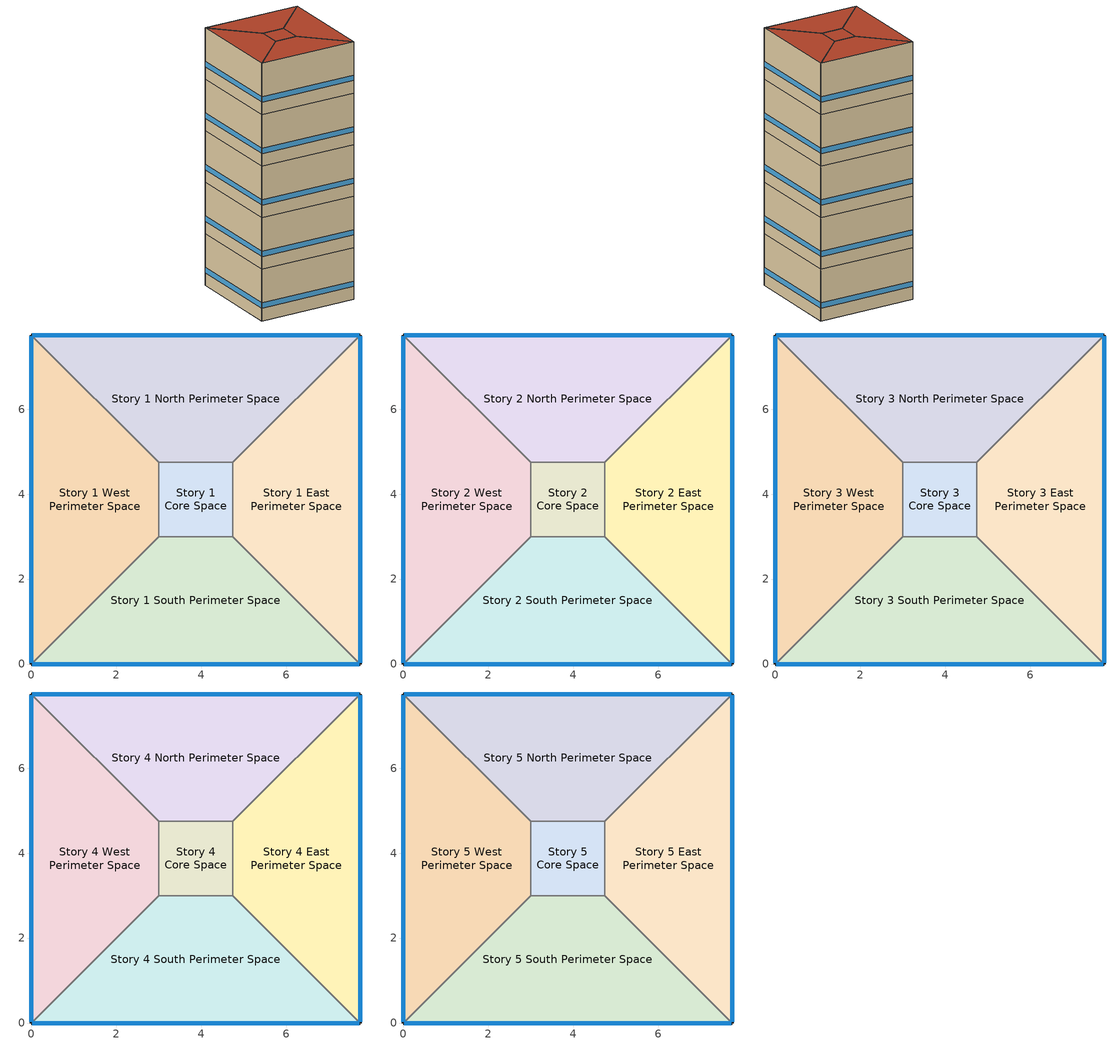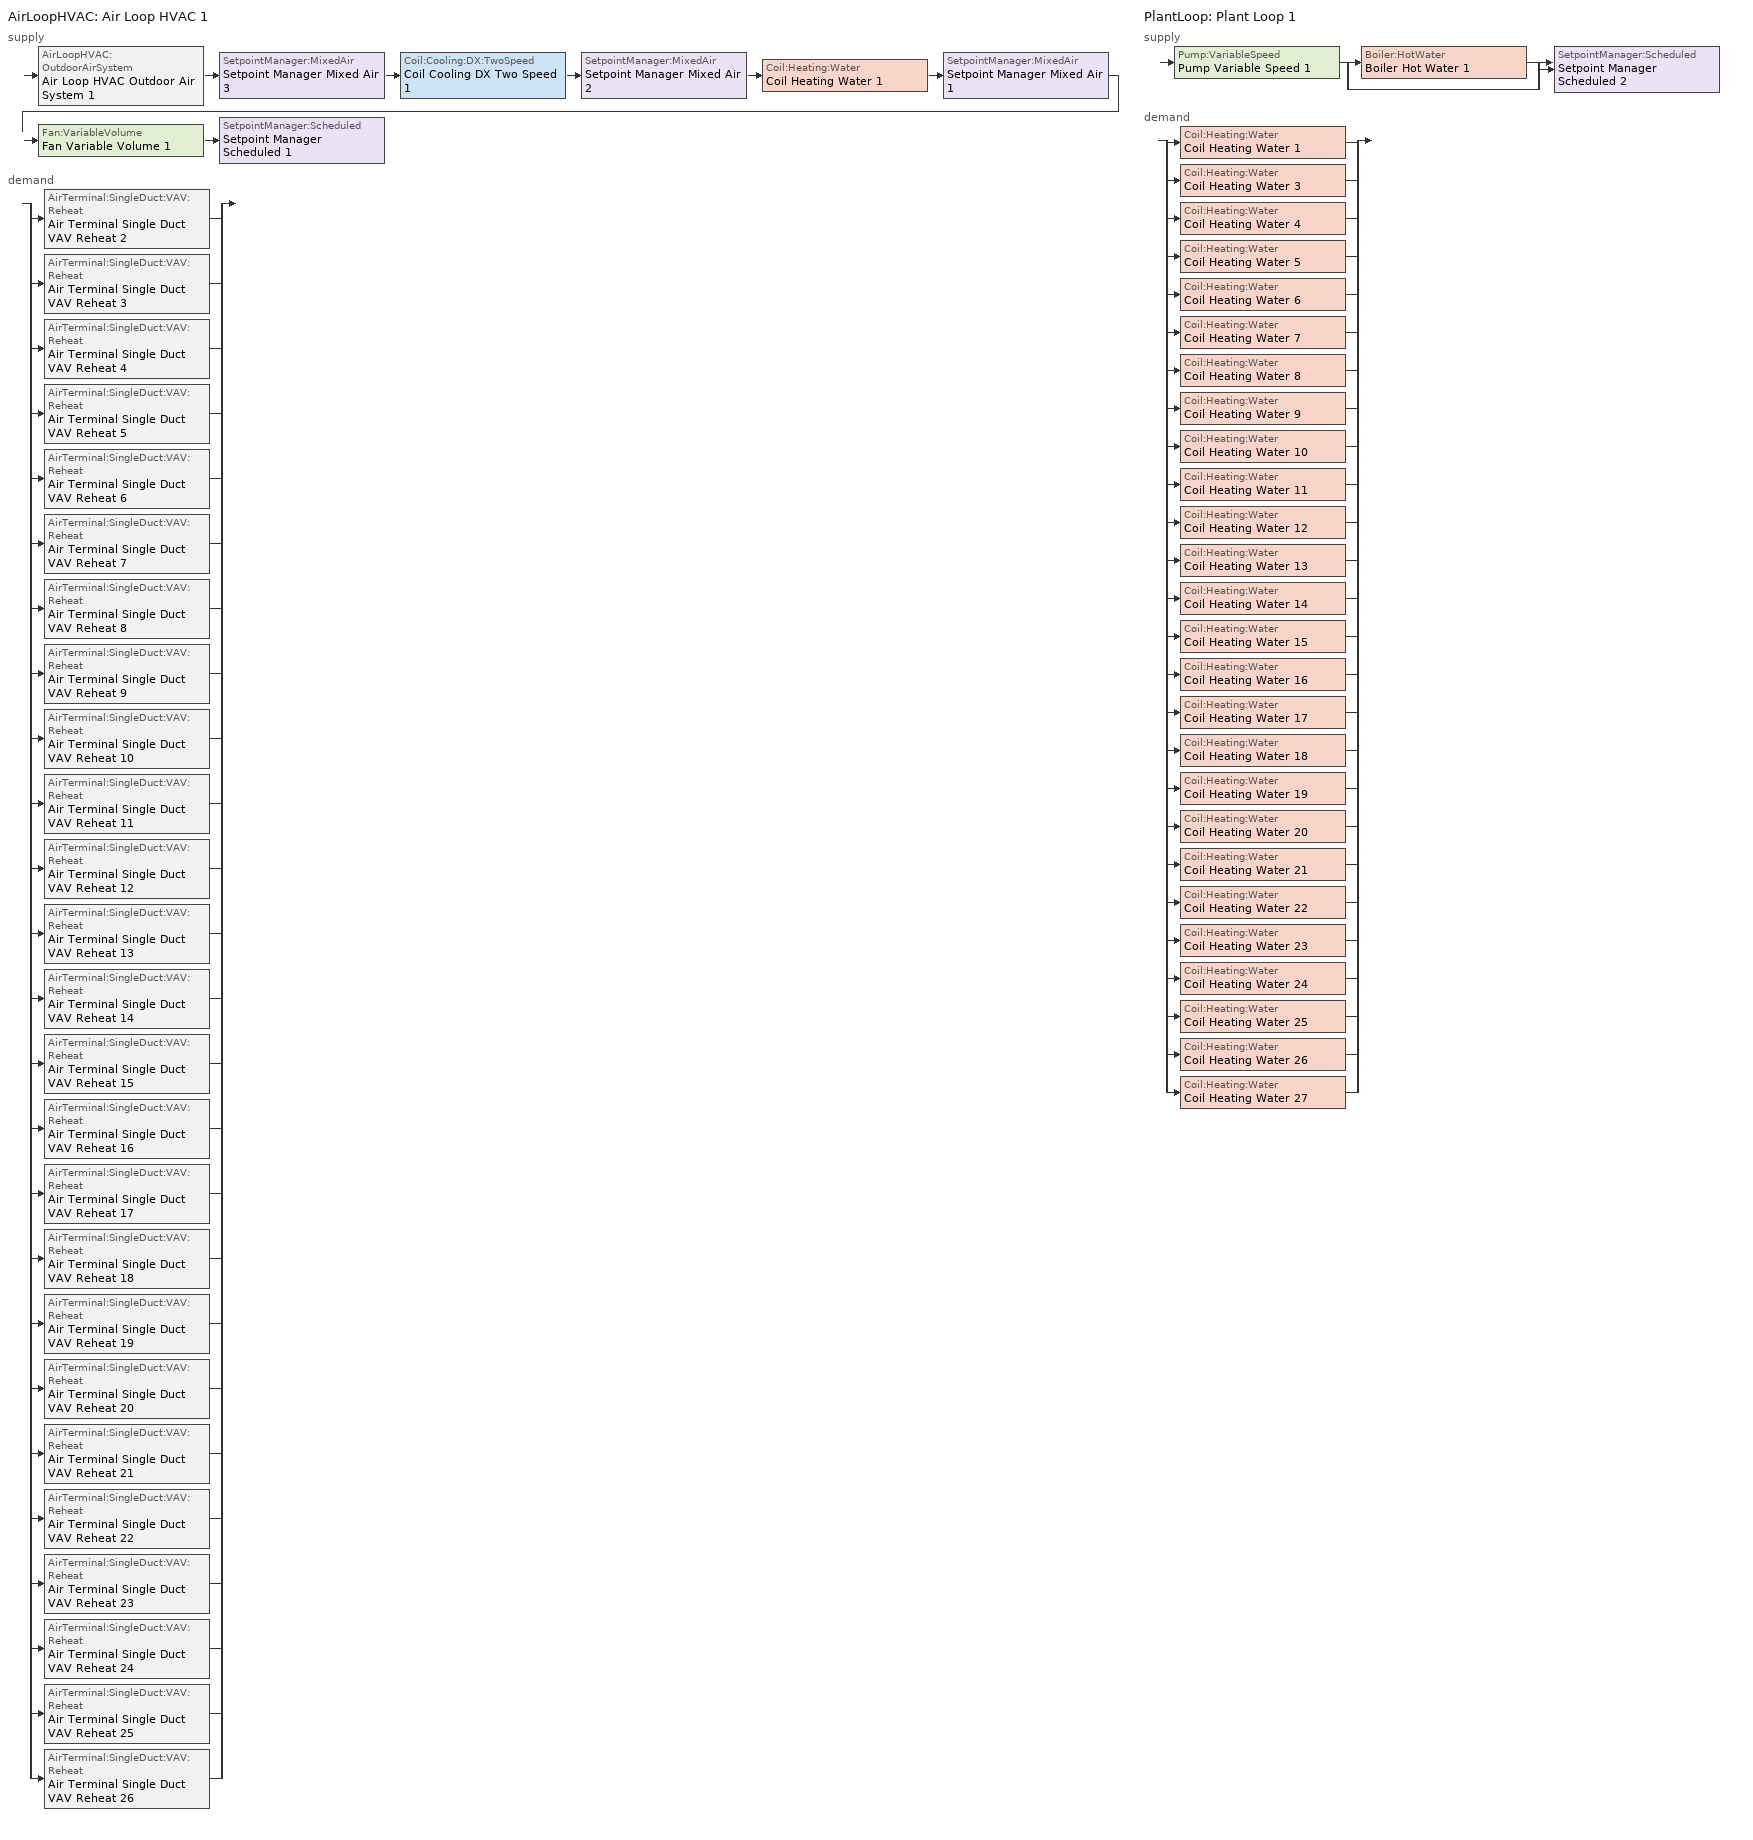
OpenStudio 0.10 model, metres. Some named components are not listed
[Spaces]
Story 1 West Perimeter Space
 floor ground: 0,0 0,7.75 3,4.75 3,3 z0
 wall outside: 0,7.75 0,0 z0:4
 wall to Story 1 North Perimeter Space: 3,4.75 0,7.75 z0:4
 wall to Story 1 Core Space: 3,3 3,4.75 z0:4
 wall to Story 1 South Perimeter Space: 0,0 3,3 z0:4
 window: 0,7.72 0,0.03 z1:1.4
Story 1 North Perimeter Space
 floor ground: 0,7.75 7.75,7.75 4.75,4.75 3,4.75 z0
 wall outside: 7.75,7.75 0,7.75 z0:4
 wall to Story 1 East Perimeter Space: 4.75,4.75 7.75,7.75 z0:4
 wall to Story 1 Core Space: 3,4.75 4.75,4.75 z0:4
 window: 7.72,7.75 0.03,7.75 z1:1.4
Story 1 East Perimeter Space
 floor ground: 7.75,7.75 7.75,0 4.75,3 4.75,4.75 z0
 wall outside: 7.75,0 7.75,7.75 z0:4
 wall to Story 1 South Perimeter Space: 4.75,3 7.75,0 z0:4
 wall to Story 1 Core Space: 4.75,4.75 4.75,3 z0:4
 window: 7.75,0.03 7.75,7.72 z1:1.4
Story 1 South Perimeter Space
 floor ground: 7.75,0 0,0 3,3 4.75,3 z0
 wall outside: 0,0 7.75,0 z0:4
 wall to Story 1 Core Space: 4.75,3 3,3 z0:4
 window: 0.03,0 7.72,0 z1:1.4
Story 1 Core Space
 floor ground: 3,3 3,4.75 4.75,4.75 4.75,3 z0
Story 2 West Perimeter Space
 floor to Story 1 West Perimeter Space: 0,0 0,7.75 3,4.75 3,3 z4
 wall outside: 0,7.75 0,0 z4:8
 wall to Story 2 North Perimeter Space: 3,4.75 0,7.75 z4:8
 wall to Story 2 Core Space: 3,3 3,4.75 z4:8
 wall to Story 2 South Perimeter Space: 0,0 3,3 z4:8
 window: 0,7.72 0,0.03 z5:5.4
Story 2 North Perimeter Space
 floor to Story 1 North Perimeter Space: 0,7.75 7.75,7.75 4.75,4.75 3,4.75 z4
 wall outside: 7.75,7.75 0,7.75 z4:8
 wall to Story 2 East Perimeter Space: 4.75,4.75 7.75,7.75 z4:8
 wall to Story 2 Core Space: 3,4.75 4.75,4.75 z4:8
 window: 7.72,7.75 0.03,7.75 z5:5.4
Story 2 East Perimeter Space
 floor to Story 1 East Perimeter Space: 7.75,7.75 7.75,0 4.75,3 4.75,4.75 z4
 wall outside: 7.75,0 7.75,7.75 z4:8
 wall to Story 2 South Perimeter Space: 4.75,3 7.75,0 z4:8
 wall to Story 2 Core Space: 4.75,4.75 4.75,3 z4:8
 window: 7.75,0.03 7.75,7.72 z5:5.4
Story 2 South Perimeter Space
 floor to Story 1 South Perimeter Space: 7.75,0 0,0 3,3 4.75,3 z4
 wall outside: 0,0 7.75,0 z4:8
 wall to Story 2 Core Space: 4.75,3 3,3 z4:8
 window: 0.03,0 7.72,0 z5:5.4
Story 2 Core Space
 floor to Story 1 Core Space: 3,3 3,4.75 4.75,4.75 4.75,3 z4
Story 3 West Perimeter Space
 floor to Story 2 West Perimeter Space: 0,0 0,7.75 3,4.75 3,3 z8
 wall outside: 0,7.75 0,0 z8:12
 wall to Story 3 North Perimeter Space: 3,4.75 0,7.75 z8:12
 wall to Story 3 Core Space: 3,3 3,4.75 z8:12
 wall to Story 3 South Perimeter Space: 0,0 3,3 z8:12
 window: 0,7.72 0,0.03 z9:9.4
Story 3 North Perimeter Space
 floor to Story 2 North Perimeter Space: 0,7.75 7.75,7.75 4.75,4.75 3,4.75 z8
 wall outside: 7.75,7.75 0,7.75 z8:12
 wall to Story 3 East Perimeter Space: 4.75,4.75 7.75,7.75 z8:12
 wall to Story 3 Core Space: 3,4.75 4.75,4.75 z8:12
 window: 7.72,7.75 0.03,7.75 z9:9.4
Story 3 East Perimeter Space
 floor to Story 2 East Perimeter Space: 7.75,7.75 7.75,0 4.75,3 4.75,4.75 z8
 wall outside: 7.75,0 7.75,7.75 z8:12
 wall to Story 3 South Perimeter Space: 4.75,3 7.75,0 z8:12
 wall to Story 3 Core Space: 4.75,4.75 4.75,3 z8:12
 window: 7.75,0.03 7.75,7.72 z9:9.4
Story 3 South Perimeter Space
 floor to Story 2 South Perimeter Space: 7.75,0 0,0 3,3 4.75,3 z8
 wall outside: 0,0 7.75,0 z8:12
 wall to Story 3 Core Space: 4.75,3 3,3 z8:12
 window: 0.03,0 7.72,0 z9:9.4
Story 3 Core Space
 floor to Story 2 Core Space: 3,3 3,4.75 4.75,4.75 4.75,3 z8
Story 4 West Perimeter Space
 floor to Story 3 West Perimeter Space: 0,0 0,7.75 3,4.75 3,3 z12
 wall outside: 0,7.75 0,0 z12:16
 wall to Story 4 North Perimeter Space: 3,4.75 0,7.75 z12:16
 wall to Story 4 Core Space: 3,3 3,4.75 z12:16
 wall to Story 4 South Perimeter Space: 0,0 3,3 z12:16
 window: 0,7.72 0,0.03 z13:13.4
Story 4 North Perimeter Space
 floor to Story 3 North Perimeter Space: 0,7.75 7.75,7.75 4.75,4.75 3,4.75 z12
 wall outside: 7.75,7.75 0,7.75 z12:16
 wall to Story 4 East Perimeter Space: 4.75,4.75 7.75,7.75 z12:16
 wall to Story 4 Core Space: 3,4.75 4.75,4.75 z12:16
 window: 7.72,7.75 0.03,7.75 z13:13.4
Story 4 East Perimeter Space
 floor to Story 3 East Perimeter Space: 7.75,7.75 7.75,0 4.75,3 4.75,4.75 z12
 wall outside: 7.75,0 7.75,7.75 z12:16
 wall to Story 4 South Perimeter Space: 4.75,3 7.75,0 z12:16
 wall to Story 4 Core Space: 4.75,4.75 4.75,3 z12:16
 window: 7.75,0.03 7.75,7.72 z13:13.4
Story 4 South Perimeter Space
 floor to Story 3 South Perimeter Space: 7.75,0 0,0 3,3 4.75,3 z12
 wall outside: 0,0 7.75,0 z12:16
 wall to Story 4 Core Space: 4.75,3 3,3 z12:16
 window: 0.03,0 7.72,0 z13:13.4
Story 4 Core Space
 floor to Story 3 Core Space: 3,3 3,4.75 4.75,4.75 4.75,3 z12
Story 5 West Perimeter Space
 floor to Story 4 West Perimeter Space: 0,0 0,7.75 3,4.75 3,3 z16
 wall outside: 0,7.75 0,0 z16:20
 wall to Story 5 North Perimeter Space: 3,4.75 0,7.75 z16:20
 wall to Story 5 Core Space: 3,3 3,4.75 z16:20
 wall to Story 5 South Perimeter Space: 0,0 3,3 z16:20
 window: 0,7.72 0,0.03 z17:17.4
 roof outside: 3,3 3,4.75 0,7.75 0,0 z20
Story 5 North Perimeter Space
 floor to Story 4 North Perimeter Space: 0,7.75 7.75,7.75 4.75,4.75 3,4.75 z16
 wall outside: 7.75,7.75 0,7.75 z16:20
 wall to Story 5 East Perimeter Space: 4.75,4.75 7.75,7.75 z16:20
 wall to Story 5 Core Space: 3,4.75 4.75,4.75 z16:20
 window: 7.72,7.75 0.03,7.75 z17:17.4
 roof outside: 3,4.75 4.75,4.75 7.75,7.75 0,7.75 z20
Story 5 East Perimeter Space
 floor to Story 4 East Perimeter Space: 7.75,7.75 7.75,0 4.75,3 4.75,4.75 z16
 wall outside: 7.75,0 7.75,7.75 z16:20
 wall to Story 5 South Perimeter Space: 4.75,3 7.75,0 z16:20
 wall to Story 5 Core Space: 4.75,4.75 4.75,3 z16:20
 window: 7.75,0.03 7.75,7.72 z17:17.4
 roof outside: 4.75,4.75 4.75,3 7.75,0 7.75,7.75 z20
Story 5 South Perimeter Space
 floor to Story 4 South Perimeter Space: 7.75,0 0,0 3,3 4.75,3 z16
 wall outside: 0,0 7.75,0 z16:20
 wall to Story 5 Core Space: 4.75,3 3,3 z16:20
 window: 0.03,0 7.72,0 z17:17.4
 roof outside: 4.75,3 3,3 0,0 7.75,0 z20
Story 5 Core Space
 floor to Story 4 Core Space: 3,3 3,4.75 4.75,4.75 4.75,3 z16
 roof outside: 4.75,3 4.75,4.75 3,4.75 3,3 z20
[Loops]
AirLoopHVAC 'Air Loop HVAC 1'
 supply: AirLoopHVAC:OutdoorAirSystem 'Air Loop HVAC Outdoor Air System 1' > SetpointManager:MixedAir 'Setpoint Manager Mixed Air 3' > Coil:Cooling:DX:TwoSpeed 'Coil Cooling DX Two Speed 1' > SetpointManager:MixedAir 'Setpoint Manager Mixed Air 2' > Coil:Heating:Water 'Coil Heating Water 1' > SetpointManager:MixedAir 'Setpoint Manager Mixed Air 1' > Fan:VariableVolume 'Fan Variable Volume 1' > SetpointManager:Scheduled 'Setpoint Manager Scheduled 1'
 demand: split
  | AirTerminal:SingleDuct:VAV:Reheat 'Air Terminal Single Duct VAV Reheat 2'
  | AirTerminal:SingleDuct:VAV:Reheat 'Air Terminal Single Duct VAV Reheat 3'
  | AirTerminal:SingleDuct:VAV:Reheat 'Air Terminal Single Duct VAV Reheat 4'
  | AirTerminal:SingleDuct:VAV:Reheat 'Air Terminal Single Duct VAV Reheat 5'
  | AirTerminal:SingleDuct:VAV:Reheat 'Air Terminal Single Duct VAV Reheat 6'
  | AirTerminal:SingleDuct:VAV:Reheat 'Air Terminal Single Duct VAV Reheat 7'
  | AirTerminal:SingleDuct:VAV:Reheat 'Air Terminal Single Duct VAV Reheat 8'
  | AirTerminal:SingleDuct:VAV:Reheat 'Air Terminal Single Duct VAV Reheat 9'
  | AirTerminal:SingleDuct:VAV:Reheat 'Air Terminal Single Duct VAV Reheat 10'
  | AirTerminal:SingleDuct:VAV:Reheat 'Air Terminal Single Duct VAV Reheat 11'
  | AirTerminal:SingleDuct:VAV:Reheat 'Air Terminal Single Duct VAV Reheat 12'
  | AirTerminal:SingleDuct:VAV:Reheat 'Air Terminal Single Duct VAV Reheat 13'
  | AirTerminal:SingleDuct:VAV:Reheat 'Air Terminal Single Duct VAV Reheat 14'
  | AirTerminal:SingleDuct:VAV:Reheat 'Air Terminal Single Duct VAV Reheat 15'
  | AirTerminal:SingleDuct:VAV:Reheat 'Air Terminal Single Duct VAV Reheat 16'
  | AirTerminal:SingleDuct:VAV:Reheat 'Air Terminal Single Duct VAV Reheat 17'
  | AirTerminal:SingleDuct:VAV:Reheat 'Air Terminal Single Duct VAV Reheat 18'
  | AirTerminal:SingleDuct:VAV:Reheat 'Air Terminal Single Duct VAV Reheat 19'
  | AirTerminal:SingleDuct:VAV:Reheat 'Air Terminal Single Duct VAV Reheat 20'
  | AirTerminal:SingleDuct:VAV:Reheat 'Air Terminal Single Duct VAV Reheat 21'
  | AirTerminal:SingleDuct:VAV:Reheat 'Air Terminal Single Duct VAV Reheat 22'
  | AirTerminal:SingleDuct:VAV:Reheat 'Air Terminal Single Duct VAV Reheat 23'
  | AirTerminal:SingleDuct:VAV:Reheat 'Air Terminal Single Duct VAV Reheat 24'
  | AirTerminal:SingleDuct:VAV:Reheat 'Air Terminal Single Duct VAV Reheat 25'
  | AirTerminal:SingleDuct:VAV:Reheat 'Air Terminal Single Duct VAV Reheat 26'
PlantLoop 'Plant Loop 1'
 supply: Pump:VariableSpeed 'Pump Variable Speed 1' > split
  | Boiler:HotWater 'Boiler Hot Water 1'
  | bypass
  join > SetpointManager:Scheduled 'Setpoint Manager Scheduled 2'
 demand: split
  | Coil:Heating:Water 'Coil Heating Water 1'
  | Coil:Heating:Water 'Coil Heating Water 3'
  | Coil:Heating:Water 'Coil Heating Water 4'
  | Coil:Heating:Water 'Coil Heating Water 5'
  | Coil:Heating:Water 'Coil Heating Water 6'
  | Coil:Heating:Water 'Coil Heating Water 7'
  | Coil:Heating:Water 'Coil Heating Water 8'
  | Coil:Heating:Water 'Coil Heating Water 9'
  | Coil:Heating:Water 'Coil Heating Water 10'
  | Coil:Heating:Water 'Coil Heating Water 11'
  | Coil:Heating:Water 'Coil Heating Water 12'
  | Coil:Heating:Water 'Coil Heating Water 13'
  | Coil:Heating:Water 'Coil Heating Water 14'
  | Coil:Heating:Water 'Coil Heating Water 15'
  | Coil:Heating:Water 'Coil Heating Water 16'
  | Coil:Heating:Water 'Coil Heating Water 17'
  | Coil:Heating:Water 'Coil Heating Water 18'
  | Coil:Heating:Water 'Coil Heating Water 19'
  | Coil:Heating:Water 'Coil Heating Water 20'
  | Coil:Heating:Water 'Coil Heating Water 21'
  | Coil:Heating:Water 'Coil Heating Water 22'
  | Coil:Heating:Water 'Coil Heating Water 23'
  | Coil:Heating:Water 'Coil Heating Water 24'
  | Coil:Heating:Water 'Coil Heating Water 25'
  | Coil:Heating:Water 'Coil Heating Water 26'
  | Coil:Heating:Water 'Coil Heating Water 27'
[Building]
OS:Building 1: Space Type=ASHRAE_90.1-2004 ClimateZone 1-8 SmallOffice WholeBuilding; Default Construction Set=ASHRAE_189.1-2009_ClimateZone 4-5 (mdoff)_ConstSet
[Site]
SACRAMENTO_CA_USA Design_Conditions: Latitude {deg}=38.52; Longitude {deg}=-121.5; Time Zone {hr}=-8; Elevation {m}=8
[Material]
Name | Roughness | Thickness | Conductivity | Density | Specific Heat | Thermal Absorptance | Solar Absorptance | Visible Absorptance
000_F08 Metal surface | Smooth | 0.0008 | 45.28 | 7824 | 500
000_F16 Acoustic tile | MediumSmooth | 0.0191 | 0.06 | 368 | 590
000_G01a 19mm gypsum board | MediumSmooth | 0.019 | 0.16 | 800 | 1090
000_G05 25mm wood | MediumSmooth | 0.0254 | 0.15 | 608 | 1630
000_I01 25mm insulation board | MediumRough | 0.0254 | 0.03 | 43 | 1210
000_M11 100mm lightweight concrete | MediumRough | 0.1016 | 0.53 | 1280 | 840
1/2IN Gypsum | Smooth | 0.0127 | 0.16 | 784.9 | 830 | 0.9 | 0.92 | 0.92
MAT-CC05 4 HW CONCRETE | Rough | 0.1016 | 1.311 | 2240 | 836.8 | 0.9 | 0.7 | 0.7
Metal Decking | MediumSmooth | 0.0015 | 45.006 | 7680 | 418.4 | 0.9 | 0.7 | 0.3
Roof Insulation [21] | MediumRough | 0.2105 | 0.049 | 265 | 836.8 | 0.9 | 0.7 | 0.7
Roof Membrane | VeryRough | 0.0095 | 0.16 | 1121.29 | 1460 | 0.9 | 0.7 | 0.7
Wall Insulation [39] | MediumRough | 0.1184 | 0.045 | 265 | 836.8 | 0.9 | 0.7 | 0.7
[Material:AirGap]
Name | Thermal Resistance
000_F04 Wall air space resistance | 0.15
000_F05 Ceiling air space resistance | 0.18
[Material:NoMass] Thermal Absorptance=0.9; Solar Absorptance=0.7
Name | Roughness | Thermal Resistance | Visible Absorptance
CP02 CARPET PAD | VeryRough | 0.2165 | 0.8
MAT-SHEATH | Rough | 0.3626 | 0.7
[WindowMaterial:Gas]
000_Air 13mm: Gas Type=Air; Thickness=0.0127
[WindowMaterial:Glazing] Optical Data Type=SpectralAverage; Thickness=0.003; Infrared Transmittance at Normal Incidence=0
Name | Solar Transmittance at Normal Incidence | Front Side Solar Reflectance at Normal Incidence | Back Side Solar Reflectance at Normal Incidence | Visible Transmittance at Normal Incidence | Front Side Visible Reflectance at Normal Incidence | Back Side Visible Reflectance at Normal Incidence | Front Side Infrared Hemispherical Emissivity | Back Side Infrared Hemispherical Emissivity | Conductivity | Dirt Correction Factor for Solar and Visible Transmittance | Solar Diffusing
000_Clear 3mm | 0.837 | 0.075 | 0.075 | 0.898 | 0.081 | 0.081 | 0.84 | 0.84 | 0.9
Theoretical Glass [207] | 0.3311 | 0.6189 | 0.6189 | 0.44 | 0.51 | 0.51 | 0.9 | 0.9 | 0.0133 | 1 | No
[Construction]
000_ExtSlabCarpet_4in_ClimateZone 1-8: MAT-CC05 4 HW CONCRETE, CP02 CARPET PAD
000_Exterior Door: 000_F08 Metal surface, 000_I01 25mm insulation board
000_Exterior Window: 000_Clear 3mm, 000_Air 13mm, 000_Clear 3mm
000_Interior Ceiling: 000_M11 100mm lightweight concrete, 000_F05 Ceiling air space resistance, 000_F16 Acoustic tile
000_Interior Door; 000_Interior Partition: 000_G05 25mm wood
000_Interior Floor: 000_F16 Acoustic tile, 000_F05 Ceiling air space resistance, 000_M11 100mm lightweight concrete
000_Interior Wall: 000_G01a 19mm gypsum board, 000_F04 Wall air space resistance, 000_G01a 19mm gypsum board
000_Interior Window: 000_Clear 3mm
ASHRAE_189.1-2009_ExtRoof_IEAD_ClimateZone 2-5: Roof Membrane, Roof Insulation [21], Metal Decking
ASHRAE_189.1-2009_ExtWall_SteelFrame_ClimateZone 4-8: MAT-SHEATH, Wall Insulation [39], 1/2IN Gypsum
ASHRAE_189.1-2009_ExtWindow_ClimateZone 4-5: Theoretical Glass [207]
[DefaultConstructionSet]
ASHRAE_189.1-2009_ClimateZone 4-5 (mdoff)_ConstSet: Default Exterior Surface Constructions=ASHRAE_189.1-2009_ClimateZone 4-5 (mdoff)_Exterior_DefSurfCons; Default Interior Surface Constructions=000_Interior_DefSurfCons; Default Ground Contact Surface Constructions=000_Ground_DefSurfCons; Default Exterior SubSurface Constructions=ASHRAE_189.1-2009_ClimateZone 4-5 (mdoff)_Exterior_DefSubCons; Default Interior SubSurface Constructions=000_Interior_DefSubCons; Interior Partition Construction=000_Interior Partition
[DefaultSubSurfaceConstructions] Glass Door Construction=000_Exterior Window; Skylight Construction=000_Exterior Window; Tubular Daylight Dome Construction=000_Interior Window; Tubular Daylight Diffuser Construction=000_Interior Window
Name | Fixed Window Construction | Operable Window Construction | Door Construction
000_Interior_DefSubCons | 000_Interior Window | 000_Interior Window | 000_Interior Door
ASHRAE_189.1-2009_ClimateZone 4-5 (mdoff)_Exterior_DefSubCons | ASHRAE_189.1-2009_ExtWindow_ClimateZone 4-5 | ASHRAE_189.1-2009_ExtWindow_ClimateZone 4-5 | 000_Exterior Door
[DefaultSurfaceConstructions]
Name | Floor Construction | Wall Construction | Roof Ceiling Construction
000_Ground_DefSurfCons | 000_ExtSlabCarpet_4in_ClimateZone 1-8 | 000_ExtSlabCarpet_4in_ClimateZone 1-8 | 000_ExtSlabCarpet_4in_ClimateZone 1-8
000_Interior_DefSurfCons | 000_Interior Floor | 000_Interior Wall | 000_Interior Ceiling
ASHRAE_189.1-2009_ClimateZone 4-5 (mdoff)_Exterior_DefSurfCons | 000_ExtSlabCarpet_4in_ClimateZone 1-8 | ASHRAE_189.1-2009_ExtWall_SteelFrame_ClimateZone 4-8 | ASHRAE_189.1-2009_ExtRoof_IEAD_ClimateZone 2-5
[BuildingStory] Nominal Floor to Floor Height {m}=4
Name | Nominal Z Coordinate {m}
Story 1 | 0
Story 2 | 4
Story 3 | 8
Story 4 | 12
Story 5 | 16
[Space]
Name | Building Story | Thermal Zone
Story 1 West Perimeter Space | Story 1 | Thermal Zone 24
Story 1 North Perimeter Space | Story 1 | Thermal Zone 11
Story 1 East Perimeter Space | Story 1 | Thermal Zone 4
Story 1 South Perimeter Space | Story 1 | Thermal Zone 22
Story 1 Core Space | Story 1 | Thermal Zone 2
Story 2 West Perimeter Space | Story 2 | Thermal Zone 20
Story 2 North Perimeter Space | Story 2 | Thermal Zone 12
Story 2 East Perimeter Space | Story 2 | Thermal Zone 13
Story 2 South Perimeter Space | Story 2 | Thermal Zone 5
Story 2 Core Space | Story 2 | Thermal Zone 14
Story 3 West Perimeter Space | Story 3 | Thermal Zone 21
Story 3 North Perimeter Space | Story 3 | Thermal Zone 10
Story 3 East Perimeter Space | Story 3 | Thermal Zone 7
Story 3 South Perimeter Space | Story 3 | Thermal Zone 23
Story 3 Core Space | Story 3 | Thermal Zone 25
Story 4 West Perimeter Space | Story 4 | Thermal Zone 3
Story 4 North Perimeter Space | Story 4 | Thermal Zone 8
Story 4 East Perimeter Space | Story 4 | Thermal Zone 9
Story 4 South Perimeter Space | Story 4 | Thermal Zone 18
Story 4 Core Space | Story 4 | Thermal Zone 1
Story 5 West Perimeter Space | Story 5 | Thermal Zone 19
Story 5 North Perimeter Space | Story 5 | Thermal Zone 16
Story 5 East Perimeter Space | Story 5 | Thermal Zone 6
Story 5 South Perimeter Space | Story 5 | Thermal Zone 17
Story 5 Core Space | Story 5 | Thermal Zone 15
[ThermalZone] Thermostat=Thermostat Setpoint Dual Setpoint 1; Use Ideal Air Loads=No
Thermal Zone 1; Thermal Zone 2; Thermal Zone 3; Thermal Zone 4; Thermal Zone 5; Thermal Zone 6; Thermal Zone 7; Thermal Zone 8; Thermal Zone 9; Thermal Zone 10; Thermal Zone 11; Thermal Zone 12; Thermal Zone 13; Thermal Zone 14; Thermal Zone 15; Thermal Zone 16; Thermal Zone 17; Thermal Zone 18; Thermal Zone 19; Thermal Zone 20; Thermal Zone 21; Thermal Zone 22; Thermal Zone 23; Thermal Zone 24; Thermal Zone 25
[Sizing:Zone] Zone Cooling Design Supply Air Temperature {C}=14; Zone Heating Design Supply Air Temperature {C}=40; Zone Cooling Design Supply Air Humidity Ratio {kg-H2O/kg-air}=0.0085; Zone Heating Design Supply Air Humidity Ratio {kg-H2O/kg-air}=0.008; Cooling Design Air Flow Method=DesignDay; Heating Design Air Flow Method=DesignDay
Thermal Zone 1; Thermal Zone 2; Thermal Zone 3; Thermal Zone 4; Thermal Zone 5; Thermal Zone 6; Thermal Zone 7; Thermal Zone 8; Thermal Zone 9; Thermal Zone 10; Thermal Zone 11; Thermal Zone 12; Thermal Zone 13; Thermal Zone 14; Thermal Zone 15; Thermal Zone 16; Thermal Zone 17; Thermal Zone 18; Thermal Zone 19; Thermal Zone 20; Thermal Zone 21; Thermal Zone 22; Thermal Zone 23; Thermal Zone 24; Thermal Zone 25
[Zone equipment]
Thermal Zone 1: Air Terminal Single Duct VAV Reheat 22
Thermal Zone 2: Air Terminal Single Duct VAV Reheat 5
Thermal Zone 3: Air Terminal Single Duct VAV Reheat 15
Thermal Zone 4: Air Terminal Single Duct VAV Reheat 24
Thermal Zone 5: Air Terminal Single Duct VAV Reheat 25
Thermal Zone 6: Air Terminal Single Duct VAV Reheat 11
Thermal Zone 7: Air Terminal Single Duct VAV Reheat 2
Thermal Zone 8: Air Terminal Single Duct VAV Reheat 23
Thermal Zone 9: Air Terminal Single Duct VAV Reheat 12
Thermal Zone 10: Air Terminal Single Duct VAV Reheat 3
Thermal Zone 11: Air Terminal Single Duct VAV Reheat 20
Thermal Zone 12: Air Terminal Single Duct VAV Reheat 13
Thermal Zone 13: Air Terminal Single Duct VAV Reheat 8
Thermal Zone 14: Air Terminal Single Duct VAV Reheat 6
Thermal Zone 15: Air Terminal Single Duct VAV Reheat 17
Thermal Zone 16: Air Terminal Single Duct VAV Reheat 4
Thermal Zone 17: Air Terminal Single Duct VAV Reheat 10
Thermal Zone 18: Air Terminal Single Duct VAV Reheat 16
Thermal Zone 19: Air Terminal Single Duct VAV Reheat 21
Thermal Zone 20: Air Terminal Single Duct VAV Reheat 18
Thermal Zone 21: Air Terminal Single Duct VAV Reheat 9
Thermal Zone 22: Air Terminal Single Duct VAV Reheat 19
Thermal Zone 23: Air Terminal Single Duct VAV Reheat 14
Thermal Zone 24: Air Terminal Single Duct VAV Reheat 7
Thermal Zone 25: Air Terminal Single Duct VAV Reheat 26
[AirLoopHVAC]
Air Loop HVAC 1: Design Supply Air Flow Rate {m3/s}=AutoSize
[Sizing:System]
Air Loop HVAC 1: Type of Load to Size On=Sensible; Design Outdoor Air Flow Rate {m3/s}=Autosize; Minimum System Air Flow Ratio=0.3; Preheat Design Temperature {C}=7; Preheat Design Humidity Ratio {kg-H2O/kg-Air}=0.008; Precool Design Temperature {C}=12.8; Precool Design Humidity Ratio {kg-H2O/kg-Air}=0.008; Central Cooling Design Supply Air Temperature {C}=12.8; Central Heating Design Supply Air Temperature {C}=12.8; Sizing Option=NonCoincident; 100% Outdoor Air in Cooling=Yes; 100% Outdoor Air in Heating=Yes; Central Cooling Design Supply Air Humidity Ratio {kg-H2O/kg-Air}=0.0085; Central Heating Design Supply Air Humidity Ratio {kg-H2O/kg-Air}=0.008; Cooling Design Air Flow Method=DesignDay; Cooling Design Air Flow Rate {m3/s}=0; Heating Design Air Flow Method=DesignDay; Heating Design Air Flow Rate {m3/s}=0; System Outdoor Air Method=ZoneSum
[Fan:VariableVolume]
Fan Variable Volume 1: Availability Schedule=Always_On; Fan Efficiency=0.5; Pressure Rise {Pa}=500; Maximum Flow Rate {m3/s}=Autosize; Fan Power Minimum Flow Rate Input Method=FixedFlowRate; Fan Power Minimum Flow Fraction=0; Fan Power Minimum Air Flow Rate {m3/s}=0; Motor Efficiency=0.93; Motor In Airstream Fraction=1; Fan Power Coefficient 1=0.0407599; Fan Power Coefficient 2=0.088045; Fan Power Coefficient 3=-0.0729261; Fan Power Coefficient 4=0.94374; Fan Power Coefficient 5=0
[Coil:Heating:Water] Availability Schedule=Always_On
Coil Heating Water 1; Coil Heating Water 3; Coil Heating Water 4; Coil Heating Water 5; Coil Heating Water 6; Coil Heating Water 7; Coil Heating Water 8; Coil Heating Water 9; Coil Heating Water 10; Coil Heating Water 11; Coil Heating Water 12; Coil Heating Water 13; Coil Heating Water 14; Coil Heating Water 15; Coil Heating Water 16; Coil Heating Water 17; Coil Heating Water 18; Coil Heating Water 19; Coil Heating Water 20; Coil Heating Water 21; Coil Heating Water 22; Coil Heating Water 23; Coil Heating Water 24; Coil Heating Water 25; Coil Heating Water 26; Coil Heating Water 27
[Coil:Cooling:DX:TwoSpeed]
Coil Cooling DX Two Speed 1: Availability Schedule=Always_On; Rated High Speed Total Cooling Capacity {W}=Autosize; Rated High Speed Sensible Heat Ratio=Autosize; Rated High Speed COP {W/W}=5.5; Rated High Speed Air Flow Rate {m3/s}=Autosize; Total Cooling Capacity Function of Temperature Curve=Curve Biquadratic 1; Total Cooling Capacity Function of Flow Fraction Curve=Curve Quadratic 1; Energy Input Ratio Function of Temperature Curve=Curve Biquadratic 2; Energy Input Ratio Function of Flow Fraction Curve=Curve Quadratic 2; Part Load Fraction Correlation Curve=Curve Quadratic 3; Rated Low Speed Total Cooling Capacity {W}=Autosize; Rated Low Speed Sensible Heat Ratio=0.69; Rated Low Speed COP {W/W}=6.6; Low Speed Total Cooling Capacity Function of Temperature Curve=Curve Biquadratic 3; Low Speed Energy Input Ratio Function of Temperature Curve=Curve Biquadratic 4; Condenser Type=AirCooled; High Speed Evaporative Condenser Effectiveness=0; High Speed Evaporative Condenser Air Flow Rate {m3/s}=Autosize; High Speed Evaporative Condenser Pump Rated Power Consumption {W}=Autosize; Low Speed Evaporative Condenser Effectiveness=0; Low Speed Evaporative Condenser Air Flow Rate {m3/s}=Autosize; Low Speed Evaporative Condenser Pump Rated Power Consumption {W}=Autosize; Basin Heater Capacity {W/K}=10; Basin Heater Setpoint Temperature {C}=2
[SetpointManager:Scheduled] Control Variable=Temperature
Name | Schedule
Setpoint Manager Scheduled 1 | Deck_Temperature
Setpoint Manager Scheduled 2 | Hot_Water_Temperature
[Controller:OutdoorAir]
Controller Outdoor Air 1: Minimum Outdoor Air Flow Rate {m3/s}=Autosize; Maximum Outdoor Air Flow Rate {m3/s}=Autosize; Economizer Control Type=FixedDryBulb; Economizer Control Action Type=ModulateFlow; Economizer Maximum Limit Dry-Bulb Temperature {C}=30; Economizer Maximum Limit Enthalpy {J/kg}=64000; Economizer Minimum Limit Dry-Bulb Temperature {C}=-100; Lockout Type=NoLockout; Minimum Limit Type=FixedMinimum; High Humidity Control=No; Heat Recovery Bypass Control Type=BypassWhenOAFlowGreaterThanMinimum
[AirLoopHVAC:OutdoorAirSystem]
Air Loop HVAC Outdoor Air System 1: Controller=Controller Outdoor Air 1
[PlantLoop]
Plant Loop 1: Plant Loop Volume {m3}=Autocalculate
[Sizing:Plant]
Plant Loop 1: Loop Type=Heating; Design Loop Exit Temperature {C}=82; Loop Design Temperature Difference {deltaC}=11
[Pump:VariableSpeed]
Pump Variable Speed 1: Pump Control Type=Intermittent
[Boiler:HotWater]
Boiler Hot Water 1: Fuel Type=NaturalGas; Nominal Thermal Efficiency=0.66; Water Outlet Upper Temperature Limit {C}=99; Boiler Flow Mode=ConstantFlow; Parasitic Electric Load {W}=0; Sizing Factor=1
[Controller:WaterCoil]
Controller Water Coil 1: Action=Normal
[AirTerminal:SingleDuct:VAV:Reheat] Availability Schedule=Always_On; Maximum Air Flow Rate {m3/s}=Autocalculate; Zone Minimum Air Flow Input Method=Constant; Constant Minimum Air Flow Fraction=0.3; Fixed Minimum Air Flow Rate {m3/s}=0; Maximum Hot Water or Steam Flow Rate {m3/s}=Autocalculate; Minimum Hot Water or Steam Flow Rate {m3/s}=0; Convergence Tolerance=0.001; Damper Heating Action=Normal; Maximum Flow per Zone Floor Area During Reheat {m3/s-m2}=Autocalculate; Maximum Flow Fraction During Reheat=Autocalculate; Maximum Reheat Air Temperature {C}=35
Name | Reheat Coil
Air Terminal Single Duct VAV Reheat 2 | Coil Heating Water 3
Air Terminal Single Duct VAV Reheat 3 | Coil Heating Water 4
Air Terminal Single Duct VAV Reheat 4 | Coil Heating Water 5
Air Terminal Single Duct VAV Reheat 5 | Coil Heating Water 6
Air Terminal Single Duct VAV Reheat 6 | Coil Heating Water 7
Air Terminal Single Duct VAV Reheat 7 | Coil Heating Water 8
Air Terminal Single Duct VAV Reheat 8 | Coil Heating Water 9
Air Terminal Single Duct VAV Reheat 9 | Coil Heating Water 10
Air Terminal Single Duct VAV Reheat 10 | Coil Heating Water 11
Air Terminal Single Duct VAV Reheat 11 | Coil Heating Water 12
Air Terminal Single Duct VAV Reheat 12 | Coil Heating Water 13
Air Terminal Single Duct VAV Reheat 13 | Coil Heating Water 14
Air Terminal Single Duct VAV Reheat 14 | Coil Heating Water 15
Air Terminal Single Duct VAV Reheat 15 | Coil Heating Water 16
Air Terminal Single Duct VAV Reheat 16 | Coil Heating Water 17
Air Terminal Single Duct VAV Reheat 17 | Coil Heating Water 18
Air Terminal Single Duct VAV Reheat 18 | Coil Heating Water 19
Air Terminal Single Duct VAV Reheat 19 | Coil Heating Water 20
Air Terminal Single Duct VAV Reheat 20 | Coil Heating Water 21
Air Terminal Single Duct VAV Reheat 21 | Coil Heating Water 22
Air Terminal Single Duct VAV Reheat 22 | Coil Heating Water 23
Air Terminal Single Duct VAV Reheat 23 | Coil Heating Water 24
Air Terminal Single Duct VAV Reheat 24 | Coil Heating Water 25
Air Terminal Single Duct VAV Reheat 25 | Coil Heating Water 26
Air Terminal Single Duct VAV Reheat 26 | Coil Heating Water 27
[ThermostatSetpoint:DualSetpoint]
Thermostat Setpoint Dual Setpoint 1: Heating Setpoint Temperature Schedule=Heating Sch; Cooling Setpoint Temperature Schedule=Cooling Sch
[SpaceType]
ASHRAE_90.1-2004 ClimateZone 1-8 SmallOffice WholeBuilding: Default Schedule Set=ASHRAE_90.1-2004 ClimateZone 1-8 SmallOffice WholeBuilding Schedule Set; Design Specification Outdoor Air Object=ASHRAE_90.1-2004 ClimateZone 1-8 SmallOffice WholeBuilding Ventilation
[People:Definition]
ASHRAE_90.1-2004 ClimateZone 1-8 SmallOffice WholeBuilding People Definition: Number of People Calculation Method=People/Area; People per Space Floor Area {person/m2}=0.0538196; Fraction Radiant=0.3
[DefaultScheduleSet]
ASHRAE_90.1-2004 ClimateZone 1-8 SmallOffice WholeBuilding Schedule Set: Number of People Schedule=Small Office_Bldg_Occ; People Activity Level Schedule=Small Office_Activity; Lighting Schedule=Small Office_Bldg_Light; Electric Equipment Schedule=Small Office_Bldg_Equip; Infiltration Schedule=Small Office_Infil_Quarter_On
[SpaceInfiltration:DesignFlowRate]
ASHRAE_90.1-2004 ClimateZone 1-8 SmallOffice WholeBuilding Infiltration: Space or SpaceType=ASHRAE_90.1-2004 ClimateZone 1-8 SmallOffice WholeBuilding; Design Flow Rate Calculation Method=Flow/ExteriorArea; Flow per Exterior Surface Area {m3/s-m2}=0.00030226
[Lights:Definition]
ASHRAE_90.1-2004 ClimateZone 1-8 SmallOffice WholeBuilding Lights Definition: Design Level Calculation Method=Watts/Area; Watts per Space Floor Area {W/m2}=10.7639
[ElectricEquipment]
ASHRAE_90.1-2004 ClimateZone 1-8 SmallOffice WholeBuilding Electric Equipment: Electric Equipment Definition=ASHRAE_90.1-2004 ClimateZone 1-8 SmallOffice WholeBuilding Electric Equipment Definition; Space or SpaceType=ASHRAE_90.1-2004 ClimateZone 1-8 SmallOffice WholeBuilding
[ElectricEquipment:Definition]
ASHRAE_90.1-2004 ClimateZone 1-8 SmallOffice WholeBuilding Electric Equipment Definition: Design Level Calculation Method=Watts/Area; Watts per Space Floor Area {W/m2}=10.7639
[DesignSpecification:OutdoorAir]
ASHRAE_90.1-2004 ClimateZone 1-8 SmallOffice WholeBuilding Ventilation: Outdoor Air Method=Sum; Outdoor Air Flow per Person {m3/s-person}=0.00943895
[People]
ASHRAE_90.1-2004 ClimateZone 1-8 SmallOffice WholeBuilding People: People Definition=ASHRAE_90.1-2004 ClimateZone 1-8 SmallOffice WholeBuilding People Definition; Space or SpaceType=ASHRAE_90.1-2004 ClimateZone 1-8 SmallOffice WholeBuilding
[Lights]
ASHRAE_90.1-2004 ClimateZone 1-8 SmallOffice WholeBuilding Lights: Lights Definition=ASHRAE_90.1-2004 ClimateZone 1-8 SmallOffice WholeBuilding Lights Definition; Space or SpaceType=ASHRAE_90.1-2004 ClimateZone 1-8 SmallOffice WholeBuilding
[Schedule:Ruleset]
Name | Default Day Schedule | Summer Design Day Schedule | Winter Design Day Schedule
Always_On | Always_On_Default | Always_On_Summer_Design_Day | Always_On_Winter_Design_Day
Deck_Temperature | Deck_Temperature_Default | Deck_Temperature_Summer_Design_Day | Deck_Temperature_Winter_Design_Day
Hot_Water_Temperature | Hot_Water_Temperature_Default | Hot_Water_Temperature_Summer_Design_Day | Hot_Water_Temperature_Winter_Design_Day
Cooling Sch | Cooling Sch Default
Heating Sch | Heating Sch Default
Small Office_Bldg_Light | Small Office_Bldg_Light Default Schedule | Small Office_Bldg_Light Summer Design Day | Small Office_Bldg_Light Winter Design Day
Small Office_Bldg_Occ | Small Office_Bldg_Occ Default Schedule | Small Office_Bldg_Occ Summer Design Day | Small Office_Bldg_Occ Winter Design Day
Small Office_Bldg_Equip | Small Office_Bldg_Equip Default Schedule | Small Office_Bldg_Equip Summer Design Day | Small Office_Bldg_Equip Winter Design Day
Small Office_Activity | Small Office_Activity Default Schedule | Small Office_Activity Summer Design Day | Small Office_Activity Winter Design Day
Small Office_Infil_Quarter_On | Small Office_Infil_Quarter_On Default Schedule | Small Office_Infil_Quarter_On Summer Design Day | Small Office_Infil_Quarter_On Winter Design Day
[Schedule:Day]
Always_On_Default; Always_On_Summer_Design_Day; Always_On_Winter_Design_Day; Small Office_Bldg_Equip Summer Design Day; Small Office_Infil_Quarter_On Rule 1 Day Schedule; Small Office_Bldg_Light Summer Design Day: 24, 0, 1
Deck_Temperature_Default; Deck_Temperature_Summer_Design_Day; Deck_Temperature_Winter_Design_Day: 24, 0, 12.8
Hot_Water_Temperature_Default; Hot_Water_Temperature_Summer_Design_Day; Hot_Water_Temperature_Winter_Design_Day: 24, 0, 67
Cooling Sch Default: 24, 0, 28
Heating Sch Default: 24, 0, 24
Small Office_Bldg_Light Rule 2 Day Schedule: 6, 0, 0.05, 8, 0, 0.1, 12, 0, 0.3, 17, 0, 0.15, 24, 0, 0.05
Small Office_Infil_Quarter_On Winter Design Day; Small Office_Infil_Quarter_On Rule 2 Day Schedule: 6, 0, 1, 18, 0, 0.25, 24, 0, 1
Small Office_Bldg_Light Default Schedule: 5, 0, 0.05, 7, 0, 0.1, 8, 0, 0.3, 17, 0, 0.9, 18, 0, 0.5, 20, 0, 0.3, 22, 0, 0.2, 23, 0, 0.1, 24, 0, 0.05
Small Office_Bldg_Equip Rule 1 Day Schedule: 24, 0, 0.3
Small Office_Bldg_Occ Rule 2 Day Schedule: 6, 0, 0, 8, 0, 0.1, 12, 0, 0.3, 17, 0, 0.1, 24, 0, 0
Small Office_Activity Default Schedule; Small Office_Activity Winter Design Day; Small Office_Activity Summer Design Day: 24, 0, 120
Small Office_Bldg_Occ Summer Design Day: 6, 0, 0, 22, 0, 1, 24, 0, 0.05
Small Office_Bldg_Equip Winter Design Day; Small Office_Bldg_Occ Winter Design Day; Small Office_Bldg_Light Winter Design Day; Small Office_Bldg_Occ Rule 1 Day Schedule: 24, 0, 0
Small Office_Bldg_Occ Default Schedule: 6, 0, 0, 7, 0, 0.1, 8, 0, 0.2, 12, 0, 0.95, 13, 0, 0.5, 17, 0, 0.95, 18, 0, 0.3, 20, 0, 0.1, 24, 0, 0.05
Small Office_Bldg_Equip Default Schedule: 8, 0, 0.4, 12, 0, 0.9, 13, 0, 0.8, 17, 0, 0.9, 18, 0, 0.5, 24, 0, 0.4
Small Office_Infil_Quarter_On Summer Design Day; Small Office_Infil_Quarter_On Default Schedule: 6, 0, 1, 22, 0, 0.25, 24, 0, 1
Small Office_Bldg_Equip Rule 2 Day Schedule: 6, 0, 0.3, 8, 0, 0.4, 12, 0, 0.5, 17, 0, 0.35, 24, 0, 0.3
Small Office_Bldg_Light Rule 1 Day Schedule: 24, 0, 0.05
[Curve:Biquadratic]
Name | Coefficient1 Constant | Coefficient2 x | Coefficient3 x**2 | Coefficient4 y | Coefficient5 y**2 | Coefficient6 x*y | Minimum Value of x {BasedOnField A2} | Maximum Value of x {BasedOnField A2} | Minimum Value of y {BasedOnField A3} | Maximum Value of y {BasedOnField A3}
Curve Biquadratic 1 | 0.42415 | 0.04426 | -0.00042 | 0.00333 | -8e-05 | -0.00021 | 17 | 22 | 13 | 46
Curve Biquadratic 2 | 1.23649 | -0.02431 | 0.00057 | -0.01434 | 0.00063 | -0.00038 | 17 | 22 | 13 | 46
Curve Biquadratic 3; Curve Biquadratic 4 | 0 | 0 | 0 | 0 | 0 | 0 | 0 | 1 | 0 | 1
[Curve:Quadratic]
Name | Coefficient1 Constant | Coefficient2 x | Coefficient3 x**2 | Minimum Value of x {BasedOnField A2} | Maximum Value of x {BasedOnField A2}
Curve Quadratic 1 | 0.77136 | 0.34053 | -0.11088 | 0.75918 | 1.13877
Curve Quadratic 2 | 1.2055 | -0.32953 | 0.12308 | 0.75918 | 1.13877
Curve Quadratic 3 | 0.771 | 0.229 | 0 | 0 | 1
[Schedule:Rule] Apply Monday=No; Apply Tuesday=No; Apply Wednesday=No; Apply Thursday=No; Apply Friday=No; Date Specification Type=DateRange; Start Month=1; Start Day=1; End Month=12; End Day=31
Name | Schedule Ruleset | Rule Order | Day Schedule | Apply Sunday | Apply Saturday
Small Office_Bldg_Occ Rule 2 | Small Office_Bldg_Occ | 1 | Small Office_Bldg_Occ Rule 2 Day Schedule | No | Yes
Small Office_Bldg_Equip Rule 2 | Small Office_Bldg_Equip | 1 | Small Office_Bldg_Equip Rule 2 Day Schedule | No | Yes
Small Office_Bldg_Occ Rule 1 | Small Office_Bldg_Occ | 0 | Small Office_Bldg_Occ Rule 1 Day Schedule | Yes | No
Small Office_Bldg_Light Rule 1 | Small Office_Bldg_Light | 0 | Small Office_Bldg_Light Rule 1 Day Schedule | Yes | No
Small Office_Bldg_Light Rule 2 | Small Office_Bldg_Light | 1 | Small Office_Bldg_Light Rule 2 Day Schedule | No | Yes
Small Office_Infil_Quarter_On Rule 2 | Small Office_Infil_Quarter_On | 1 | Small Office_Infil_Quarter_On Rule 2 Day Schedule | No | Yes
Small Office_Bldg_Equip Rule 1 | Small Office_Bldg_Equip | 0 | Small Office_Bldg_Equip Rule 1 Day Schedule | Yes | No
Small Office_Infil_Quarter_On Rule 1 | Small Office_Infil_Quarter_On | 0 | Small Office_Infil_Quarter_On Rule 1 Day Schedule | Yes | No
